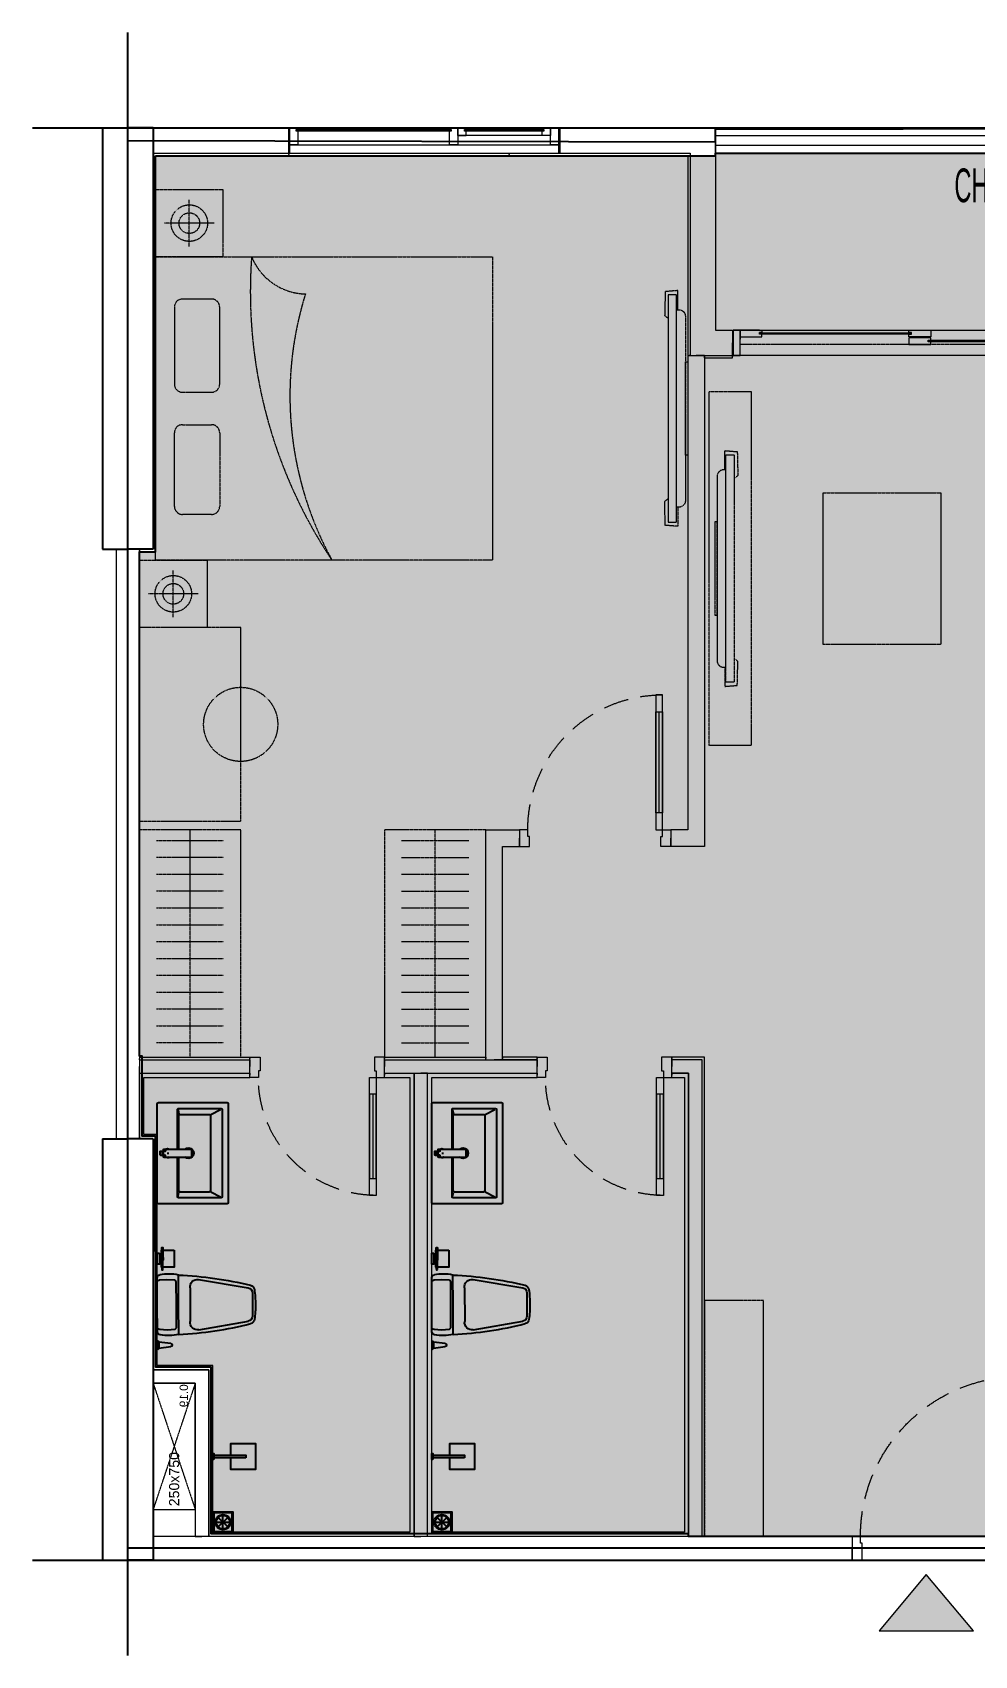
# Model space of a CAD drawing. Header units: millimetres. Extents: x -523 to 12688, y -735 to 8898.
# Drawn here: x -523 to 5072, y -735 to 8898 of the extents above; entities that cross this region are included whole.
import ezdxf
from ezdxf.enums import TextEntityAlignment as Align

# ---------------------------------------------------------------- set-up
doc = ezdxf.new("R2010")
doc.units = ezdxf.units.MM
for name, pattern in [('3PN B$0$HIDDENX2', [0.75, 0.5, -0.25]), ('HIDDEN', [9.525, 6.35, -3.175]), ('Xref Y2-Y4 ME$0$Xref MB Y2.Y4$0$Xr_truc thang N3 tang dien hinh$0$T-Can ho$0$HIDDEN3', [0.2, 0.1, -0.1])]:
    doc.linetypes.add(name, pattern=pattern)
doc.layers.get('0').update_dxf_attribs({"color": 231})
doc.layers.get('DefPoints').update_dxf_attribs({"color": 191})
doc.layers.add('2pn+g2', color=7, linetype='Continuous', true_color=0xeecdb4)
doc.layers.add('A-AREA-SPACE', color=130, linetype='Continuous', plot=False)
doc.layers.add('A-AREA-WALL-CENTER', color=210, linetype='Continuous', plot=False)
doc.layers.add('A-CONC', color=2, linetype='Continuous')
doc.layers.add('A-EQPM', color=127, linetype='Continuous')
for name, color, linetype, lineweight in [('A-DOOR', 142, 'Continuous', 9), ('A-FNSH', 253, 'Continuous', 9), ('A-FURN', 251, 'Continuous', 5), ('A-Hatch mau co cau', 7, 'Continuous', 9), ('A-RAIL', 153, 'Continuous', 9), ('A-Truc ky thuat', 162, 'Continuous', 0), ('A-WALL', 1, 'Continuous', 13), ('A-WALL-INT', 31, 'Continuous', 20), ('A-WALL-PRTN', 6, 'Continuous', 9)]:
    doc.layers.add(name, color=color, linetype=linetype, lineweight=lineweight)
doc.styles.add('VTK_Arial', font='arial.ttf', dxfattribs={"width": 0.8})
doc.styles.add('Xref Y2-Y4 ME$0$Xref MB Y2.Y4$0$Xr_truc thang N3 tang dien hinh$0$T-Can ho$0$Arial', font='arial.ttf')

# ---------------------------------------------------------------- blocks, each defined once
blk = doc.blocks.new('A$C99de5d64')
at = {"layer": 'A-Hatch mau co cau', "true_color": 0xb30000}
h = blk.add_hatch(color=12, dxfattribs=at)
h.dxf.hatch_style = 1
h.paths.add_polyline_path([(-174.8, 210), (0, 0), (175.2, 210)])
at = {"layer": 'A-Hatch mau co cau', "color": 12, "true_color": 0xb30000}
blk.add_lwpolyline([(-174.8, 210), (0, 0), (175.2, 210)], close=True, dxfattribs=at)
blk = doc.blocks.new('DT-CAN')
at = {"layer": 'DefPoints'}
for p, q in [((-870.7, 0), (870.7, 0)), ((-870.7, -934.4), (-870.7, 0)), ((870.7, -934.4), (870.7, 0)), ((-870.7, -311.5), (870.7, -311.5)), ((-870.7, -622.9), (870.7, -622.9)), ((-870.7, -934.4), (870.7, -934.4))]:
    blk.add_line(p, q, dxfattribs=at)
at = {"layer": 'DefPoints', "color": 7, "style": 'VTK_Arial', "width": 0.5}
blk.add_attdef('LOAICAN', text='', height=200, dxfattribs=at).set_placement((0, -257.5), align=Align.CENTER)
at = {"layer": 'DefPoints', "color": 5, "style": 'VTK_Arial', "width": 0.8}
blk.add_attdef('DT-TT', text='', height=200, dxfattribs=at).set_placement((0, -569), align=Align.CENTER)
at = {"layer": 'DefPoints', "color": 6, "style": 'VTK_Arial', "width": 0.8}
blk.add_attdef('DT-TIM', text='', height=200, dxfattribs=at).set_placement((0, -880.4), align=Align.CENTER)
blk = doc.blocks.new('*U4')
blk.add_lwpolyline([(0, 0), (0, 250), (750, 250), (750, 0)], close=True)
at = {"linetype": 'Xref Y2-Y4 ME$0$Xref MB Y2.Y4$0$Xr_truc thang N3 tang dien hinh$0$T-Can ho$0$HIDDEN3'}
for points in [[(0, 0), (750, 250)], [(0, 250), (750, 0)]]:
    blk.add_lwpolyline(points, dxfattribs=at)
at = {"style": 'Xref Y2-Y4 ME$0$Xref MB Y2.Y4$0$Xr_truc thang N3 tang dien hinh$0$T-Can ho$0$Arial'}
blk.add_text('0.19', height=50, dxfattribs=at).set_placement((6.6, 42.7))
blk.add_attdef('--', text='', height=88, dxfattribs=at).set_placement((126.6, 189.6), align=Align.MIDDLE_CENTER)
blk = doc.blocks.new('*U30')
at = {"linetype": 'HIDDEN', "ltscale": 0.3}
for p, q in [((86.1, 499.5), (86.1, 101.1)), ((186.1, 499.5), (186.1, 101.1)), ((286.1, 499.5), (286.1, 101.1)), ((386.1, 499.5), (386.1, 101.1)), ((486.1, 499.5), (486.1, 101.1)), ((586.1, 499.5), (586.1, 101.1)), ((686.1, 499.5), (686.1, 101.1)), ((786.1, 499.5), (786.1, 101.1)), ((886.1, 499.5), (886.1, 101.1)), ((986.1, 499.5), (986.1, 101.1)), ((1086.1, 499.5), (1086.1, 101.1)), ((1186.1, 499.5), (1186.1, 101.1)), ((1286.1, 499.5), (1286.1, 101.1)), ((0, 300), (1350, 300))]:
    blk.add_line(p, q, dxfattribs=at)
blk.add_lwpolyline([(0, 0), (1350, 0), (1350, 600), (0, 600)], close=True, dxfattribs=at)
blk = doc.blocks.new('F-PN-GIUONG-2000X1800')
at = {"linetype": 'HIDDEN', "ltscale": 0.3}
for p, q in [((332.5, -250.5), (159.2, -250.5)), ((111.4, -298.4), (111.4, -755.8)), ((380.4, -755.8), (380.4, -298.4)), ((159.2, -803.7), (332.5, -803.7)), ((111.4, -1481), (111.4, -1044.2)), ((159.2, -996.3), (332.5, -996.3)), ((380.4, -1044.2), (380.4, -1481)), ((332.5, -1528.8), (159.2, -1528.8))]:
    blk.add_line(p, q, dxfattribs=at)
blk.add_lwpolyline([(2000, 0), (2000, -1800), (0, -1800), (0, 0), (2000, 0)], dxfattribs=at)
for centre, radius, start, end in [((3425.4, -206.5), 2863.1, 175.86471, 213.81984), ((898.8, 135.1), 355.7, 202.32224, 268.49672), ((159.2, -298.4), 47.8, 90, 180), ((332.5, -298.4), 47.8, 0, 90), ((2827.6, -825.1), 2030.2, 162.67464, 208.69937), ((159.2, -755.8), 47.8, 180, 270), ((332.5, -755.8), 47.8, 270, 0), ((159.2, -1044.2), 47.8, 90, 180), ((332.5, -1044.2), 47.8, 0, 90), ((159.2, -1481), 47.8, 180, 270), ((332.5, -1481), 47.8, 270, 0)]:
    blk.add_arc(centre, radius, start, end, dxfattribs=at)
blk = doc.blocks.new('*U29')
at = {"linetype": 'HIDDEN', "ltscale": 0.3}
blk.add_lwpolyline([(0, 0), (350, 0), (350, -1400), (0, -1400)], close=True, dxfattribs=at)
blk = doc.blocks.new('*U38')
at = {"linetype": 'HIDDEN', "ltscale": 0.3}
blk.add_lwpolyline([(600, 0), (0, 0), (0, -1150), (600, -1150)], close=True, dxfattribs=at)
blk.add_circle((600, -575), 220, dxfattribs=at)
blk = doc.blocks.new('F-PN-DONGIUONG-01')
at = {"linetype": 'HIDDEN', "ltscale": 0.3}
for p, q in [((-200, -348.1), (-200, -51.9)), ((-338.8, -200), (-61.2, -200))]:
    blk.add_line(p, q, dxfattribs=at)
blk.add_lwpolyline([(0, -400), (-400, -400), (-400, 0), (0, 0)], close=True, dxfattribs=at)
for radius in [108.5, 61.3]:
    blk.add_circle((-200, -200), radius, dxfattribs=at)
blk = doc.blocks.new('*U41')
at = {"linetype": 'HIDDEN', "ltscale": 0.3}
for points in [[(2100, 0), (2100, -250), (0, -250), (0, 0)], [(773.1, -33.8), (773.1, -48), (1326.9, -48), (1326.9, -33.8)], [(1725, -100), (1725, -150), (375, -150), (375, -100)]]:
    blk.add_lwpolyline(points, close=True, dxfattribs=at)
for points in [[(464.2, -93.8), (350.4, -93.8), (356.3, -167.7), (498.5, -171.1), (515.2, -150)], [(1635.8, -93.8), (1749.6, -93.8), (1743.7, -167.7), (1601.5, -171.1), (1584.8, -150)]]:
    blk.add_lwpolyline(points, dxfattribs=at)
blk.add_lwpolyline([(1635.8, -100), (1635.8, -86.3, 0.414214), (1597.4, -48), (502.6, -48, 0.414214), (464.2, -86.3), (464.2, -100)], format="xyb", close=True, dxfattribs=at)
blk = doc.blocks.new('F-PK-BANSOAN-01')
at = {"linetype": 'HIDDEN', "ltscale": 0.3}
blk.add_lwpolyline([(-700, -900), (-700, 0), (0, 0), (0, -900)], close=True, dxfattribs=at)
blk = doc.blocks.new('F-PK-TV-01')
at = {"linetype": 'HIDDEN', "ltscale": 0.3}
for points in [[(0, -113.8), (0, 0), (-73.9, -5.9), (-77.3, -148.1), (-56.2, -164.8)], [(0, -1285.4), (0, -1399.2), (-73.9, -1393.3), (-77.3, -1251.1), (-56.2, -1234.4)]]:
    blk.add_lwpolyline(points, dxfattribs=at)
for points in [[(-6.2, -1374.6), (-56.2, -1374.6), (-56.2, -24.6), (-6.2, -24.6)], [(60, -422.7), (45.8, -422.7), (45.8, -976.5), (60, -976.5)]]:
    blk.add_lwpolyline(points, close=True, dxfattribs=at)
blk.add_lwpolyline([(-6.2, -1285.4), (7.4, -1285.4, 0.414214), (45.8, -1247), (45.8, -152.2, 0.414214), (7.4, -113.8), (-6.2, -113.8)], format="xyb", close=True, dxfattribs=at)
blk = doc.blocks.new('E-VS-VOISENTAM-01')
at = {"color": 0}
blk.add_lwpolyline([(-105.3, -7.6), (-105.3, -75.1), (-255.3, -75.1), (-255.3, 74.9), (-105.3, 74.9), (-105.3, 7.4)], dxfattribs=at)
for points in [[(-195.1, -7.6), (-6.3, -7.6), (-6.3, 7.4), (-195.1, 7.4)], [(-6.3, -17.9), (0, -17.9), (0, 17.9), (-6.3, 17.9)]]:
    blk.add_lwpolyline(points, close=True, dxfattribs=at)
blk = doc.blocks.new('E-VS-BONCAU-01')
for p, q in [((-145.5, -13.9), (-139.8, 0.5)), ((-148.9, -57.3), (-145.5, -13.9)), ((-146.2, -104.4), (-148.9, -57.3)), ((145.4, -15), (148.5, -58.4)), ((148.5, -58.4), (145.4, -105.5)), ((213.1, -0.8), (265.4, -1)), ((221.8, -9.6), (256.7, -9.7)), ((230.2, -79.4), (221.8, -9.6)), ((256.7, -9.7), (247.7, -79.5)), ((-0.5, -126.3), (-176.3, -125.6)), ((-136.7, -112.2), (-146.2, -104.4)), ((-0.4, -113.3), (-136.7, -112.2)), ((-0.5, -126.3), (-0.5, -126.3)), ((175.4, -127), (-0.5, -126.3)), ((135.8, -113.2), (-0.4, -113.3)), ((145.4, -105.5), (135.8, -113.2)), ((-150.9, -245), (-101.2, -539.8)), ((-100, -194.5), (98.5, -195.2)), ((149, -246.1), (97.1, -540.5)), ((-71.2, -564.4), (-2.2, -564.6)), ((-2.2, -564.6), (66.9, -564.9))]:
    blk.add_line(p, q)
for points in [[(-307.4, -12.3), (-240.3, -12.3), (-240.3, 0.4), (-307.4, 0.4)], [(-324.6, -100.9), (-223.3, -100.9), (-223.3, -24.5), (-324.6, -24.5)], [(-281.4, -35.9), (-281.4, -12.3), (-266.2, -12.3), (-266.2, -35.9)]]:
    blk.add_lwpolyline(points, close=True)
for points in [[(160.1, -0.6), (0, 0), (-160.1, 0.6)], [(139.8, -0.5), (145.4, -15)]]:
    blk.add_lwpolyline(points)
for points in [[(-337.2, -33.4), (-281.4, -33.4), (-281.4, -26.6), (-337.2, -26.6, 1)], [(-210.5, -33.4), (-266.2, -33.4), (-266.2, -26.6), (-210.5, -26.6, -1)]]:
    blk.add_lwpolyline(points, format="xyb", close=True)
for centre, radius, start, end in [((225.4, 2.7), 12.8, 195.93034, 253.62994), ((238.9, -79.4), 8.72, 179.78014, 359.78014), ((253.1, 2.6), 12.8, 285.93034, 343.62994)]:
    blk.add_arc(centre, radius, start, end)
for centre, major_axis, ratio, start_param, end_param in [((-160.1, -17.6), (-12.9, -12.8), 1, 3.926991, 5.363819), ((-160.1, -17.6), (-12.9, -12.8), 1, 3.926991, 5.363819), ((-160.1, -17.6), (-12.9, -12.8), 1, 3.926991, 5.363819), ((160, -18.8), (-12.9, -12.8), 1, 2.490163, 3.926991), ((160, -18.8), (-12.9, -12.8), 1, 2.490163, 3.926991), ((-309.7, -59.9), (-491.9, 11.9), 0.754969, 2.992228, 3.290957), ((1638.9, -88), (-275.8, 1956.4), 0.917923, 1.461172, 1.68042), ((-105.7, -239.6), (-32.1, 32.3), 1, 5.374496, 7.190108), ((103.9, -240.4), (-32.3, -32.1), 1, 2.23467, 4.050282), ((-85.9, -545.6), (-22.1, -22), 1, -0.518895, 0.614897), ((-85.9, -545.6), (-22.1, -22), 1, -0.518895, 0.614897), ((-71, -533.5), (-21.8, 21.9), 1, 0.993435, 2.351364), ((-9.9, -27.7), (-393.7, -390.7), 1, 0.641923, 0.802984), ((-9.9, -27.7), (-393.7, -390.7), 1, 0.641923, 0.802984), ((9.6, -27.8), (-390.7, 393.7), 1, 2.338609, 2.49967), ((9.6, -27.8), (-390.7, 393.7), 1, 2.338609, 2.49967), ((66.9, -534), (-21.8, 21.9), 1, 2.361025, 3.718954), ((81.7, -546.2), (-22.1, -22), 1, 0.955899, 2.089692), ((81.7, -546.2), (-22.1, -22), 1, 0.955899, 2.089692)]:
    blk.add_ellipse(centre, major_axis=major_axis, ratio=ratio, start_param=start_param, end_param=end_param)
at = {"extrusion": (0, 0, -1)}
for centre, major_axis, ratio, start_param, end_param in [((309.2, -62.3), (492, 8.1), 0.754969, 2.992228, 3.290957), ((-1639.5, -75.4), (-290.8, -1954.2), 0.917923, 4.602765, 4.822013)]:
    blk.add_ellipse(centre, major_axis=major_axis, ratio=ratio, start_param=start_param, end_param=end_param, dxfattribs=at)
blk = doc.blocks.new('E-CHUNG-GATHOATSAN-01')
at = {"ltscale": 2}
for p, q in [((60, 20), (60, 100)), ((100, 60), (20, 60)), ((88.3, 88.3), (31.7, 31.7)), ((88.3, 31.7), (31.7, 88.3))]:
    blk.add_line(p, q, dxfattribs=at)
for points in [[(120, 120), (0, 120), (0, 0), (120, 0)], [(115, 115), (5, 115), (5, 5), (115, 5)]]:
    blk.add_lwpolyline(points, close=True, dxfattribs=at)
for radius in [45, 40]:
    blk.add_circle((60, 60), radius, dxfattribs=at)
blk = doc.blocks.new('*U43')
blk.add_line((4460, 150), (0, 150))
for points in [[(0, 150), (4460, 150), (4460, 0), (0, 0)], [(0, 105), (4460, 105), (4460, 45), (0, 45)]]:
    blk.add_lwpolyline(points, close=True)
blk = doc.blocks.new('*U44')
blk.add_line((0, -150), (1600, -150))
at = {"ltscale": 2000}
for points in [[(0, 0), (0, -150), (-5, -150), (-5, 0)], [(1605, 0), (1605, -150), (1600, -150), (1600, 0)]]:
    blk.add_lwpolyline(points, close=True, dxfattribs=at)
for points in [[(1600, 0), (0, 0), (0, -100), (1600, -100)], [(0, 0), (50, 0), (50, -100), (0, -100)], [(950, 0), (1000, 0), (1000, -100), (950, -100)], [(1000, 0), (1550, 0), (1550, -45), (1000, -45)], [(1050, 0), (1000, 0), (1000, -45), (1050, -45)], [(1500, 0), (1550, 0), (1550, -45), (1500, -45)], [(1550, 0), (1600, 0), (1600, -100), (1550, -100)], [(40, -10), (960, -10), (960, -20), (40, -20)], [(1040, -10), (1510, -10), (1510, -20), (1040, -20)]]:
    blk.add_lwpolyline(points, close=True)
blk = doc.blocks.new('*U45')
blk.add_line((-100, 70), (-850, 70))
for points in [[(140, 1050), (140, 990), (40, 990), (40, 1000), (0, 1000), (0, 1050)], [(0, 50), (-950, 50), (-950, 90), (0, 90)], [(-100, 50), (-100, 90), (-850, 90), (-850, 50)], [(140, 0), (140, 60), (40, 60), (40, 50), (0, 50), (0, 0)]]:
    blk.add_lwpolyline(points, close=True)
at = {"linetype": '3PN B$0$HIDDENX2', "ltscale": 300}
blk.add_arc((0, 50), 950, 90, 180, dxfattribs=at)
blk = doc.blocks.new('*U35')
blk.add_line((-100, -70), (-600, -70))
for points in [[(120, 0), (120, -60), (40, -60), (40, -50), (0, -50), (0, 0)], [(0, -50), (-700, -50), (-700, -90), (0, -90)], [(-100, -50), (-100, -90), (-600, -90), (-600, -50)], [(120, -800), (120, -740), (40, -740), (40, -750), (0, -750), (0, -800)]]:
    blk.add_lwpolyline(points, close=True)
at = {"linetype": '3PN B$0$HIDDENX2', "ltscale": 300}
blk.add_arc((0, -50), 700, 180, 270, dxfattribs=at)
blk = doc.blocks.new('*U49')
blk.add_line((-100, 70), (-700, 70))
for points in [[(100, 900), (100, 840), (40, 840), (40, 850), (0, 850), (0, 900)], [(0, 50), (-800, 50), (-800, 90), (0, 90)], [(-100, 50), (-100, 90), (-700, 90), (-700, 50)], [(100, 0), (100, 60), (40, 60), (40, 50), (0, 50), (0, 0)]]:
    blk.add_lwpolyline(points, close=True)
at = {"linetype": '3PN B$0$HIDDENX2', "ltscale": 300}
blk.add_arc((0, 50), 800, 90, 180, dxfattribs=at)
blk = doc.blocks.new('*U47')
blk.add_line((-100, -70), (-600, -70))
for points in [[(120, 0), (120, -60), (40, -60), (40, -50), (0, -50), (0, 0)], [(0, -50), (-700, -50), (-700, -90), (0, -90)], [(-100, -50), (-100, -90), (-600, -90), (-600, -50)], [(120, -800), (120, -740), (40, -740), (40, -750), (0, -750), (0, -800)]]:
    blk.add_lwpolyline(points, close=True)
at = {"linetype": '3PN B$0$HIDDENX2', "ltscale": 300}
blk.add_arc((0, -50), 700, 180, 270, dxfattribs=at)
blk = doc.blocks.new('*U51')
at = {"linetype": 'HIDDEN', "ltscale": 0.3}
for p, q in [((86.1, 499.5), (86.1, 101.1)), ((186.1, 499.5), (186.1, 101.1)), ((286.1, 499.5), (286.1, 101.1)), ((386.1, 499.5), (386.1, 101.1)), ((486.1, 499.5), (486.1, 101.1)), ((586.1, 499.5), (586.1, 101.1)), ((686.1, 499.5), (686.1, 101.1)), ((786.1, 499.5), (786.1, 101.1)), ((886.1, 499.5), (886.1, 101.1)), ((986.1, 499.5), (986.1, 101.1)), ((1086.1, 499.5), (1086.1, 101.1)), ((1186.1, 499.5), (1186.1, 101.1)), ((1286.1, 499.5), (1286.1, 101.1)), ((0, 300), (1350, 300))]:
    blk.add_line(p, q, dxfattribs=at)
blk.add_lwpolyline([(0, 0), (1350, 0), (1350, 600), (0, 600)], close=True, dxfattribs=at)
blk = doc.blocks.new('*U82')
at = {"linetype": 'HIDDEN', "ltscale": 0.3}
blk.add_line((2160, 85), (40, 85), dxfattribs=at)
for p, q in [((158.1, 15.5), (158.1, 24.5)), ((1160.6, 60.5), (1160.6, 69.5))]:
    blk.add_line(p, q)
blk.add_lwpolyline([(0, 0), (2200, 0), (2200, 150), (0, 150)], close=True)
for points in [[(40, 54.5), (40, 0), (0, 0), (0, 150), (40, 150), (40, 0), (40, 0), (40, 54.5)], [(2160, 54.5), (2160, 0), (2200, 0), (2200, 150), (2160, 150), (2160, 0), (2160, 0), (2160, 54.5)], [(155, 0), (40, 0), (40, 10), (40, 10), (40, 40), (155, 40), (162, 40), (170, 40), (170, 25), (155, 25), (155, 15)], [(155, 0), (162, 0), (170, 0), (170, 15), (155, 15)], [(158.1, 15.5), (1054, 15.5), (1054, 24.5), (158.1, 24.5)], [(1172.5, 45), (1042.5, 45), (1042.5, 45), (1042.5, 45), (1042.5, 85), (1157.5, 85), (1164.5, 85), (1172.5, 85), (1172.5, 70), (1157.5, 70), (1157.5, 60), (1172.5, 60), (1172.5, 45)], [(1042.5, 0), (1172.5, 0), (1172.5, 0), (1172.5, 0), (1172.5, 40), (1057.5, 40), (1050.5, 40), (1042.5, 40), (1042.5, 25), (1057.5, 25), (1057.5, 15), (1042.5, 15), (1042.5, 0)], [(1160.6, 60.5), (2042, 60.5), (2042, 69.5), (1160.6, 69.5)], [(2160, 45), (2160, 45), (2160, 85), (2045.5, 85), (2038.5, 85), (2030.5, 85), (2030.5, 70), (2045.5, 70), (2045.5, 60)], [(2045.5, 60), (2030.5, 60), (2030.5, 45), (2160, 45), (2160, 45), (2160, 45), (2160, 45)]]:
    blk.add_lwpolyline(points)
blk = doc.blocks.new('E-VS-LAVABO-02')
at = {"extrusion": (0, 0, -1)}
for p, q in [((-300, 6), (-300, 414)), ((-294, 420), (294, 420)), ((300, 414), (300, 6)), ((-265, 126), (-265, 379)), ((-259, 385), (259, 385)), ((-230.4, 317.6), (-258.8, 374.4)), ((-230, 133.5), (-230, 309)), ((-224, 315), (224, 315)), ((230, 133.5), (230, 309)), ((230.4, 317.6), (258.8, 374.4)), ((265, 379), (265, 126)), ((-22, 203.7), (22, 203.7)), ((-24, 120), (-259, 120)), ((-257.6, 123), (-232.4, 128.4)), ((-24, 127.5), (-224, 127.5)), ((224, 127.5), (24, 127.5)), ((259, 120), (24, 120)), ((257.6, 123), (232.4, 128.4)), ((294, 0), (-294, 0)), ((-25.4, 70), (-26.5, 70)), ((-24, 70), (-24, 71.6)), ((-15.5, 48.2), (-13.1, 48.2)), ((-12.5, 44.1), (-12.5, 48.5)), ((-12.5, 19.6), (-12.5, 33.7)), ((-10.5, 35.7), (-7.5, 35.7)), ((10.5, 17.6), (-10.5, 17.6)), ((7.5, 35.5), (-7.5, 35.5)), ((5, 65), (-5, 65)), ((7.5, 35.7), (10.5, 35.7)), ((12.5, 43.8), (13.1, 43.8)), ((12.5, 19.6), (12.5, 33.7)), ((13.1, 46), (14.9, 46)), ((14.9, 43.8), (15.5, 43.8)), ((26.5, 70), (25.4, 70))]:
    blk.add_line(p, q, dxfattribs=at)
at = {"extrusion": (0, 0, -1), "flags": 128}
for points in [[(24, 39), (24, 201.7), (24, 202.4)], [(-24, 39), (-24, 201.7), (-24, 202.4)], [(-22, 37), (-15.6, 37), (15.6, 37), (22, 37)], [(12, 35), (14.4, 36.3), (15.6, 37)], [(12.8, 48.8), (15.5, 48.8), (15.5, 48.2), (13.1, 48.2), (13.1, 44.4), (15.5, 44.4), (15.5, 43.8), (12.8, 43.8), (15.5, 43.8)], [(11, 34), (10.5, 34), (-10.5, 34), (-11, 34)], [(10.5, 28.1), (0, 28.1), (-10.5, 28.1)], [(-15.6, 37), (-14.4, 36.3), (-12, 35)]]:
    blk.add_lwpolyline(points, dxfattribs=at)
for points in [[(22, 204.4), (-22, 204.4)], [(-12.5, 48.8), (-12.5, 43.8), (-13.1, 43.8), (-13.1, 46), (-14.9, 46), (-14.9, 43.8), (-15.5, 43.8), (-15.5, 48.8), (-14.9, 48.8), (-14.9, 46.6), (-13.1, 46.6), (-13.1, 48.8)]]:
    blk.add_lwpolyline(points, close=True, dxfattribs=at)
at = {"extrusion": (0, 0, -1)}
for centre, radius, start, end in [((294, 414), 6, 0, 90), ((-294, 414), 6, 90, 180), ((259, 379), 6, 0, 90), ((224, 309), 6, 0, 90), ((-224, 309), 6, 90, 180), ((-259, 379), 6, 90, 180), ((0, 185), 31, 320.62686, 219.37314), ((22, 201.7), 1.99, 0.21514, 90.21353), ((-22, 201.7), 1.99, 89.78647, 179.78486), ((259, 126), 6, 270, 0), ((224, 133.5), 6, 270, 0), ((-224, 133.5), 6, 180, 270), ((-259, 126), 6, 180, 270), ((294, 6), 6, 270, 0), ((0, 59.7), 27.5, 330.77713, 28.28414), ((0, 59.7), 26.5, 334.91237, 24.22074), ((22, 39), 2, 270, 0), ((12.8, 48.5), 0.298, 89.78647, 179.78486), ((12.8, 44.1), 0.298, 180.21514, 270.21353), ((12.8, 44.1), 0.298, 180.21514, 270.21353), ((10.5, 33.7), 2, 0, 39.64467), ((11, 32.5), 1.5, 0, 90), ((11, 29.6), 1.5, 270, 0), ((10.5, 19.6), 2, 270, 0), ((10.5, 33.7), 2, 40.21561, 90), ((-10.5, 33.7), 2, 90, 139.5327), ((-10.5, 19.6), 2, 180, 270), ((-11, 32.5), 1.5, 90, 180), ((-11, 29.6), 1.5, 180, 270), ((-10.5, 33.7), 2, 140.36277, 180), ((-22, 39), 2, 180, 270), ((0, 59.7), 26.5, 154.68391, 205.08763), ((0, 59.7), 27.5, 151.64819, 209.22287), ((-294, 6), 6, 180, 270)]:
    blk.add_arc(centre, radius, start, end, dxfattribs=at)
for centre, major_axis, start_param, end_param in [((-22, 202.4), (2, 0), 1.570796, 3.141593), ((22, 202.4), (-2, 0), 3.141593, 4.712389)]:
    blk.add_ellipse(centre, major_axis=major_axis, ratio=0.984382, start_param=start_param, end_param=end_param)
for points, knots in [([(-24, 70.6), (-24, 70.8), (-24, 71.4), (-24, 72.7), (-24, 74.5), (-24, 76.5), (-24, 78.3), (-24, 79.4), (-24, 79.7)], [0, 0, 0, 0, 0.170042, 0.387138, 0.569985, 0.748798, 0.931358, 1, 1, 1, 1]), ([(-10.5, 28.1), (-10.6, 28.1), (-10.7, 28.1), (-10.8, 28.1), (-11, 28.1), (-11, 28.1), (-11, 28.1)], [0, 0, 0, 0, 0.250855, 0.500152, 0.749125, 1, 1, 1, 1]), ([(10.5, 28.1), (10.6, 28.1), (10.7, 28.1), (10.8, 28.1), (11, 28.1), (11, 28.1), (11, 28.1)], [0, 0, 0, 0, 0.250855, 0.500152, 0.749125, 1, 1, 1, 1]), ([(24, 70.6), (24, 70.8), (24, 71.4), (24, 72.7), (24, 74.5), (24, 76.5), (24, 78.3), (24, 79.4), (24, 79.7)], [0, 0, 0, 0, 0.170042, 0.387138, 0.569985, 0.748798, 0.931358, 1, 1, 1, 1])]:
    blk.add_open_spline(points, degree=3, knots=knots)

msp = doc.modelspace()

# ---------------------------------------------------------------- hatches: boundary and pattern name
at = {"layer": '2pn+g2', "ltscale": 0.3}
h = msp.add_hatch(color=256, dxfattribs=at)
h.dxf.hatch_style = 1
h.paths.add_polyline_path([(7793.4, 7331.1), (7993.4, 7331.1), (7993.4, 7131.1), (7793.4, 7131.1)], flags=16)
h.paths.add_polyline_path([(10449.5, 4301.1), (11099.5, 4301.1), (11099.5, 4101.1), (10449.5, 4101.1)], flags=16)
h.paths.add_polyline_path([(208.4, 8166.1), (3533.4, 8166.1), (3533.4, 8181.1), (7993.4, 8181.1), (7993.4, 5831.1), (8308.4, 5831.1), (8308.4, 8166.1), (11728.4, 8166.1), (11728.4, 5816.1), (11878.4, 5816.1), (11878.4, 4301.1), (11893.4, 4301.1), (11893.4, 3201.1), (11878.4, 3201.1), (11878.4, 146.1), (9543.4, 146.1), (9528.4, 146.1), (9528.4, -28.9), (3373.4, -28.9), (3373.4, -14.1), (538.4, -13.7), (538.4, 976.5), (208.7, 976.1), (208.1, 2346.1), (128.4, 2346.1), (128.4, 2821.1), (113.4, 2821.1), (113.4, 5816.1), (208.4, 5816.1)])

# ---------------------------------------------------------------- linework, layer by layer
at = {"layer": 'A-AREA-SPACE'}
for points in [[(9528.4, -28.9), (3373.4, -28.9), (3373.4, -14.1), (538.4, -13.7), (538.4, 976.5), (208.7, 976.1), (208.1, 2346.1), (128.4, 2346.1), (128.4, 2821.1), (113.4, 2821.1), (113.4, 5816.1), (208.4, 5816.1), (208.4, 8166.1)], [(208.4, 8166.1), (3533.4, 8166.1), (3533.4, 8181.1), (7993.4, 8181.1)]]:
    msp.add_lwpolyline(points, dxfattribs=at)
at = {"layer": 'A-AREA-WALL-CENTER'}
msp.add_lwpolyline([(43.4, 8256.1), (3533.4, 8248.9), (3533.4, 8323.9), (7993.4, 8331.1), (7993.4, 8256.1), (11968.4, 8256.1), (11968.4, 4301.1), (12043.4, 4301.1), (12043.4, 3201.1), (11968.4, 3201.1), (11968.4, -98.9), (43.4, -98.9)], close=True, dxfattribs=at)
at = {"layer": 'A-CONC'}
for p, q in [((-106.6, 8331.1), (43.4, 8331.1)), ((-106.6, 8331.1), (-106.6, 5831.1)), ((193.4, 8331.1), (43.4, 8331.1)), ((193.4, 8331.1), (193.4, 5831.1)), ((-106.6, 5831.1), (43.4, 5831.1)), ((193.4, 5831.1), (43.4, 5831.1)), ((-106.6, 2331.1), (43.4, 2331.1)), ((-106.6, 2331.1), (-106.6, -168.9)), ((193.4, 2331.1), (43.4, 2331.1)), ((193.4, 2331.1), (193.4, -168.9)), ((-106.6, -168.9), (43.4, -168.9)), ((193.4, -168.9), (43.4, -168.9))]:
    msp.add_line(p, q, dxfattribs=at)
at = {"layer": 'A-FNSH'}
for p, q in [((193.4, 5831.1), (193.4, 8181.1)), ((193.4, 8181.1), (998.4, 8181.1)), ((208.4, 5816.1), (208.4, 8166.1)), ((208.4, 8166.1), (998.4, 8166.1)), ((998.4, 8181.1), (998.4, 8173.6)), ((998.4, 8166.1), (998.4, 8173.6)), ((2308.4, 8181.1), (2308.4, 8173.6)), ((2308.4, 8181.1), (3383.4, 8181.1)), ((2308.4, 8166.1), (2308.4, 8173.6)), ((2308.4, 8166.1), (3368.4, 8166.1)), ((3368.4, 8166.1), (3368.4, 6981.1)), ((3383.4, 8181.1), (3383.4, 6981.1)), ((3368.4, 6981.1), (3375.9, 6981.1)), ((3383.4, 6981.1), (3375.9, 6981.1)), ((3468.4, 6981.1), (3468.4, 6973.6)), ((3468.4, 6981.1), (3633.9, 6981.1)), ((3468.4, 6966.1), (3468.4, 6973.6)), ((3468.4, 6966.1), (3633.9, 6966.1)), ((3633.9, 6981.1), (3633.9, 6973.6)), ((3633.9, 6966.1), (3633.9, 6973.6)), ((113.4, 5831.1), (113.4, 5823.6)), ((113.4, 5831.1), (193.4, 5831.1)), ((113.4, 5816.1), (113.4, 5823.6)), ((113.4, 5816.1), (208.4, 5816.1)), ((113.4, 2816.1), (113.4, 2808.6)), ((113.4, 2816.1), (768.4, 2816.1)), ((113.4, 2801.1), (113.4, 2808.6)), ((113.4, 2801.1), (768.4, 2801.1)), ((768.4, 2816.1), (768.4, 2808.6)), ((768.4, 2801.1), (768.4, 2808.6)), ((1568.4, 2815.7), (1568.4, 2808.2)), ((1568.4, 2815.7), (2168.4, 2815.7)), ((1568.4, 2800.7), (1568.4, 2808.2)), ((1568.4, 2800.7), (2168.4, 2800.7)), ((2168.4, 2815.7), (2168.4, 2808.2)), ((2168.4, 2800.7), (2168.4, 2808.2)), ((2473.4, 2815.7), (2268.4, 2815.7)), ((2268.4, 2815.7), (2268.4, 2808.2)), ((2268.4, 2800.7), (2268.4, 2808.2)), ((2473.4, 2800.7), (2268.4, 2800.7)), ((2473.4, 2815.7), (2473.4, 2808.2)), ((2473.4, 2800.7), (2473.4, 2808.2)), ((3468.4, 2815.7), (3273.4, 2815.7)), ((3273.4, 2815.7), (3273.4, 2808.2)), ((3273.4, 2800.7), (3273.4, 2808.2)), ((3453.4, 2800.7), (3273.4, 2800.7)), ((3453.4, -28.9), (3453.4, 2800.7)), ((3468.4, -28.9), (3468.4, 2815.7)), ((113.4, 2331.1), (113.4, 2721.1)), ((113.4, 2721.1), (768.4, 2721.1)), ((768.4, 2721.1), (768.4, 2708.6)), ((768.4, 2696.1), (768.4, 2708.6)), ((1568.4, 2720.7), (1568.4, 2708.2)), ((1568.4, 2720.7), (1743.4, 2720.7)), ((1568.4, 2695.7), (1568.4, 2708.2)), ((1743.4, 2720.7), (1743.4, -28.9)), ((1823.4, -28.9), (1823.4, 2720.7)), ((1823.4, 2720.7), (2268.4, 2720.7)), ((2268.4, 2720.7), (2268.4, 2720.7)), ((2268.4, 2720.7), (2473.4, 2720.7)), ((2473.4, 2720.7), (2473.4, 2708.2)), ((2473.4, 2695.7), (2473.4, 2708.2)), ((3273.4, 2720.7), (3273.4, 2708.2)), ((3273.4, 2720.7), (3373.4, 2720.7)), ((3273.4, 2695.7), (3273.4, 2708.2)), ((3373.4, 2720.7), (3373.4, -28.9)), ((138.4, 2356.1), (138.4, 2696.1)), ((138.4, 2696.1), (768.4, 2696.1)), ((1568.4, 2695.7), (1718.4, 2695.7)), ((1718.4, 2695.7), (1718.4, -3.9)), ((1848.4, -3.9), (1848.4, 2695.7)), ((1848.4, 2695.7), (2268.4, 2695.7)), ((2268.4, 2695.7), (2268.4, 2695.7)), ((2268.4, 2695.7), (2473.4, 2695.7)), ((3273.4, 2695.7), (3348.4, 2695.7)), ((3348.4, 2695.7), (3348.4, -3.9)), ((193.4, 2331.1), (113.4, 2331.1)), ((218.4, 2356.1), (138.4, 2356.1)), ((193.4, 961.1), (193.4, 2331.1)), ((218.4, 986.1), (218.4, 2356.1)), ((548.4, 986.1), (218.4, 986.1)), ((548.4, -3.9), (548.4, 986.1)), ((523.4, 961.1), (193.4, 961.1)), ((523.4, -28.9), (523.4, 961.1)), ((1743.4, -28.9), (523.4, -28.9)), ((1718.4, -3.9), (548.4, -3.9)), ((3373.4, -28.9), (1823.4, -28.9)), ((3348.4, -3.9), (1848.4, -3.9)), ((3453.4, -28.9), (3460.9, -28.9)), ((3468.4, -28.9), (3460.9, -28.9))]:
    msp.add_line(p, q, dxfattribs=at)
msp.add_lwpolyline([(193.4, 8331.1), (193.4, 8331.1), (193.4, 8331.1), (193.4, 8331.1)], close=True, dxfattribs=at)
at = {"layer": 'A-WALL', "ltscale": 0.3}
for p, q in [((113.4, 2801.1), (113.4, 2761.1)), ((113.4, 2801.1), (768.4, 2801.1)), ((768.4, 2801.1), (768.4, 2761.1)), ((1568.4, 2800.7), (1568.4, 2760.7)), ((1568.4, 2800.7), (2473.4, 2800.7)), ((2473.4, 2800.7), (2473.4, 2760.7)), ((3453.4, 2800.7), (3273.4, 2800.7)), ((3273.4, 2800.7), (3273.4, 2760.7)), ((3453.4, -28.9), (3453.4, 2800.7)), ((113.4, 2721.1), (113.4, 2761.1)), ((113.4, 2721.1), (768.4, 2721.1)), ((768.4, 2721.1), (768.4, 2761.1)), ((1568.4, 2720.7), (1568.4, 2760.7)), ((1568.4, 2720.7), (2473.4, 2720.7)), ((1743.4, -28.9), (1743.4, 2720.7)), ((1743.4, 2720.7), (1783.4, 2720.7)), ((1823.4, 2720.7), (1783.4, 2720.7)), ((1823.4, -28.9), (1823.4, 2720.7)), ((2473.4, 2720.7), (2473.4, 2760.7)), ((3273.4, 2720.7), (3273.4, 2760.7)), ((3373.4, 2720.7), (3273.4, 2720.7)), ((3373.4, -28.9), (3373.4, 2720.7)), ((193.4, 961.1), (193.4, 921.1)), ((193.4, 961.1), (523.4, 961.1)), ((193.4, 881.1), (193.4, 921.1)), ((193.4, 881.1), (443.4, 881.1)), ((443.4, 881.1), (443.4, -28.9)), ((523.4, 961.1), (523.4, -28.9)), ((443.4, -28.9), (483.4, -28.9)), ((523.4, -28.9), (483.4, -28.9)), ((1743.4, -28.9), (1783.4, -28.9)), ((1823.4, -28.9), (1783.4, -28.9)), ((3373.4, -28.9), (3413.4, -28.9)), ((3453.4, -28.9), (3413.4, -28.9))]:
    msp.add_line(p, q, dxfattribs=at)
at = {"layer": 'A-WALL-INT'}
for p, q in [((3368.4, 6981.1), (3418.4, 6981.1)), ((3368.4, 6981.1), (3368.4, 4166.1)), ((3468.4, 6981.1), (3418.4, 6981.1)), ((3468.4, 6981.1), (3468.4, 4066.1)), ((-26.6, 5831.1), (43.4, 5831.1)), ((-26.6, 5831.1), (-26.6, 2331.1)), ((113.4, 5831.1), (43.4, 5831.1)), ((113.4, 5831.1), (113.4, 2331.1)), ((2168.4, 4165.7), (2368.3, 4166.1)), ((2168.4, 2800.7), (2168.4, 4165.7)), ((2368.3, 4166.1), (2368.4, 4116.1)), ((3368.4, 4166.1), (3268.4, 4166.1)), ((3268.4, 4166.1), (3268.4, 4116.1)), ((2268.4, 4065.9), (2368.5, 4066.1)), ((2268.4, 2800.7), (2268.4, 4065.9)), ((2368.5, 4066.1), (2368.4, 4116.1)), ((3268.4, 4066.1), (3268.4, 4116.1)), ((3468.4, 4066.1), (3268.4, 4066.1)), ((2168.4, 2800.7), (2218.4, 2800.7)), ((2168.4, 2800.7), (2168.4, 2800.7)), ((2268.4, 2800.7), (2218.4, 2800.7)), ((2268.4, 2800.7), (2268.4, 2800.7)), ((-26.6, 2331.1), (43.4, 2331.1)), ((113.4, 2331.1), (43.4, 2331.1)), ((4344.1, -28.9), (193.4, -28.9)), ((193.4, -28.9), (193.4, -98.9)), ((4344.1, -28.9), (4344.1, -98.9)), ((193.4, -168.9), (193.4, -98.9)), ((4344.1, -168.9), (193.4, -168.9)), ((4344.1, -168.9), (4344.1, -98.9))]:
    msp.add_line(p, q, dxfattribs=at)
at = {"layer": 'A-WALL-PRTN'}
for p, q in [((193.4, 8331.1), (193.4, 8256.1)), ((193.4, 8331.1), (998.4, 8331.1)), ((998.4, 8331.1), (998.4, 8256.1)), ((2608.4, 8331.1), (2608.4, 8256.1)), ((2608.4, 8331.1), (3533.4, 8331.1)), ((3533.4, 8331.1), (3533.4, 7131.1)), ((193.4, 8181.1), (193.4, 8256.1)), ((998.4, 8181.1), (998.4, 8256.1)), ((2608.4, 8181.1), (2608.4, 8256.1)), ((193.4, 8181.1), (998.4, 8181.1)), ((2608.4, 8181.1), (3383.4, 8181.1)), ((3383.4, 8181.1), (3383.4, 6981.1)), ((3533.4, 7131.1), (3633.9, 7131.1)), ((3633.9, 7131.1), (3633.9, 7056.1)), ((3633.9, 6981.1), (3633.9, 7056.1)), ((3383.4, 6981.1), (3633.9, 6981.1))]:
    msp.add_line(p, q, dxfattribs=at)
at = {"layer": 'DefPoints', "ltscale": 0.3}
for p, q in [((43.4, -735.5), (43.4, 8897.7)), ((-523.2, 8331.1), (12687.7, 8331.1)), ((-523.2, -168.9), (12687.7, -168.9))]:
    msp.add_line(p, q, dxfattribs=at)

# ---------------------------------------------------------------- block references
at = {"xscale": 1.600000000000002, "yscale": 1.600000000000002, "zscale": 1.600000000000002, "rotation": 180}
msp.add_blockref('A$C99de5d64', (4785, -253.7), dxfattribs=at)
at = {"layer": 'A-DOOR', "linetype": 'HIDDEN'}
msp.add_blockref('*U44', (1003.4, 8331.1), dxfattribs=at)
at = {"layer": 'A-DOOR', "xscale": -1, "rotation": 180}
msp.add_blockref('*U82', (3638.9, 7131.1), dxfattribs=at)
at = {"layer": 'A-DOOR', "ltscale": 0.3, "xscale": -1}
for name, p, rotation in [('*U49', (3268.4, 4166.1), 90), ('*U47', (1568.4, 2695.7), 270), ('*U35', (3273.4, 2695.7), 270), ('*U45', (5394.1, -28.9), 90)]:
    msp.add_blockref(name, p, dxfattribs=dict(at, rotation=rotation))
at = {"layer": 'A-EQPM', "linetype": 'HIDDEN', "rotation": 270}
for name, p in [('E-VS-LAVABO-02', (218.4, 2246.1)), ('E-VS-LAVABO-02', (1848.4, 2246.1)), ('E-CHUNG-GATHOATSAN-01', (548.4, 116.1)), ('E-CHUNG-GATHOATSAN-01', (1848.4, 116.1))]:
    msp.add_blockref(name, p, dxfattribs=at)
at = {"layer": 'A-EQPM', "linetype": 'HIDDEN', "xscale": -1, "rotation": 90}
for p in [(218.4, 1346.1), (1848.4, 1346.1)]:
    msp.add_blockref('E-VS-BONCAU-01', p, dxfattribs=at)
at = {"layer": 'A-EQPM', "linetype": 'HIDDEN', "xscale": -1}
for p in [(548.4, 446.1), (1848.4, 446.1)]:
    msp.add_blockref('E-VS-VOISENTAM-01', p, dxfattribs=at)
at = {"layer": 'A-FURN', "linetype": 'HIDDEN', "rotation": 90}
for name, p in [('F-PN-DONGIUONG-01', (208.4, 7966.1)), ('*U41', (3494.8, 4666.1)), ('F-PN-DONGIUONG-01', (113.4, 5766.1))]:
    msp.add_blockref(name, p, dxfattribs=at)
at = {"layer": 'A-FURN'}
for name, p in [('F-PN-GIUONG-2000X1800', (208.4, 7566.1)), ('F-PK-BANSOAN-01', (4872.2, 6166.1)), ('*U38', (113.4, 5366.1))]:
    msp.add_blockref(name, p, dxfattribs=at)
at = {"layer": 'A-FURN', "xscale": -1}
for name, p, rotation in [('F-PK-TV-01', (3308.5, 5966.5), 180), ('*U29', (3468.4, -28.9), 179.9999999754855)]:
    msp.add_blockref(name, p, dxfattribs=dict(at, rotation=rotation))
at = {"layer": 'A-FURN', "rotation": 90}
for name, p in [('*U30', (713.4, 2816.1)), ('*U51', (2168.4, 2815.7))]:
    msp.add_blockref(name, p, dxfattribs=at)
at = {"layer": 'A-RAIL', "linetype": 'HIDDEN'}
msp.add_blockref('*U43', (3533.4, 8181.1), dxfattribs=at)
at = {"layer": 'A-Truc ky thuat'}
ref = msp.add_blockref('*U4', (443.4, 881.1), dxfattribs=dict(at, xscale=-1, rotation=90))
ref.add_attrib('--', '250x750', dxfattribs={"layer": '0', "height": 60, "rotation": 90, "style": 'Xref Y2-Y4 ME$0$Xref MB Y2.Y4$0$Xr_truc thang N3 tang dien hinh$0$T-Can ho$0$Arial'}).set_placement((318.2, 311.6), align=Align.MIDDLE_CENTER)
at = {"layer": 'DefPoints'}
msp.add_blockref('DT-CAN', (6031.3, 8147.8), dxfattribs=at).add_auto_attribs({'DT-TIM': '100.02', 'DT-TT': '94.00', 'LOAICAN': 'CHXH_HN_3PN_G2_8500X12000'})

doc.saveas('drawing.dxf')
